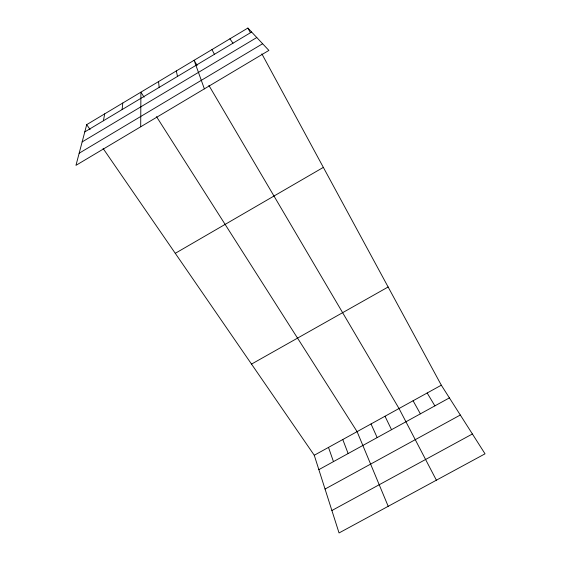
<?xml version="1.0" encoding="UTF-8"?>
<svg xmlns="http://www.w3.org/2000/svg" width="561" height="561" viewBox="0 0 561 561"><rect width="100%" height="100%" fill="white"/><g stroke="black" fill="none" stroke-linecap="round" stroke-linejoin="round"><path stroke-width="0.84" d="M140.699 126.779L140.902 92.158L144.1 97.179M122.102 109.577L122.768 103.028M103.406 120.769L104.704 113.855M86.71 124.64L75.966 165.341L268.894 50.42L247.885 28.05L86.71 124.64L90.069 129.521M84.788 131.912L251.63 32.04M82.151 141.912L256.784 37.524M79.164 153.223L262.625 43.744M175.277 253.32L323.346 167.388M251.517 364.096L388.135 286.994M314.258 455.252L441.318 385.197L485.034 453.821L339.047 532.95L314.258 455.252L103.098 148.455M318.851 469.648L449.403 397.889M325.043 489.052L460.315 415.014M331.895 510.517L472.397 433.983M229.891 38.835L232.99 43.197M156.498 116.646L357.091 431.633L388.198 506.31M427.18 392.988L434.873 405.876M197.128 65.441L194.099 60.286L204.365 88.855M208.895 85.426L399.025 408.513L436.381 480.195M413.078 400.764L420.378 413.836M247.885 28.05L250.339 32.587M261.868 53.87L441.318 385.197M211.96 49.578L214.428 54.312M385.007 416.241L391.529 429.698M371.031 423.948L377.167 437.587M342.771 439.529L348.143 453.547M328.494 447.405L333.472 461.612M176.301 70.945L177.507 76.415M158.567 81.576L159.149 87.397"/></g></svg>
